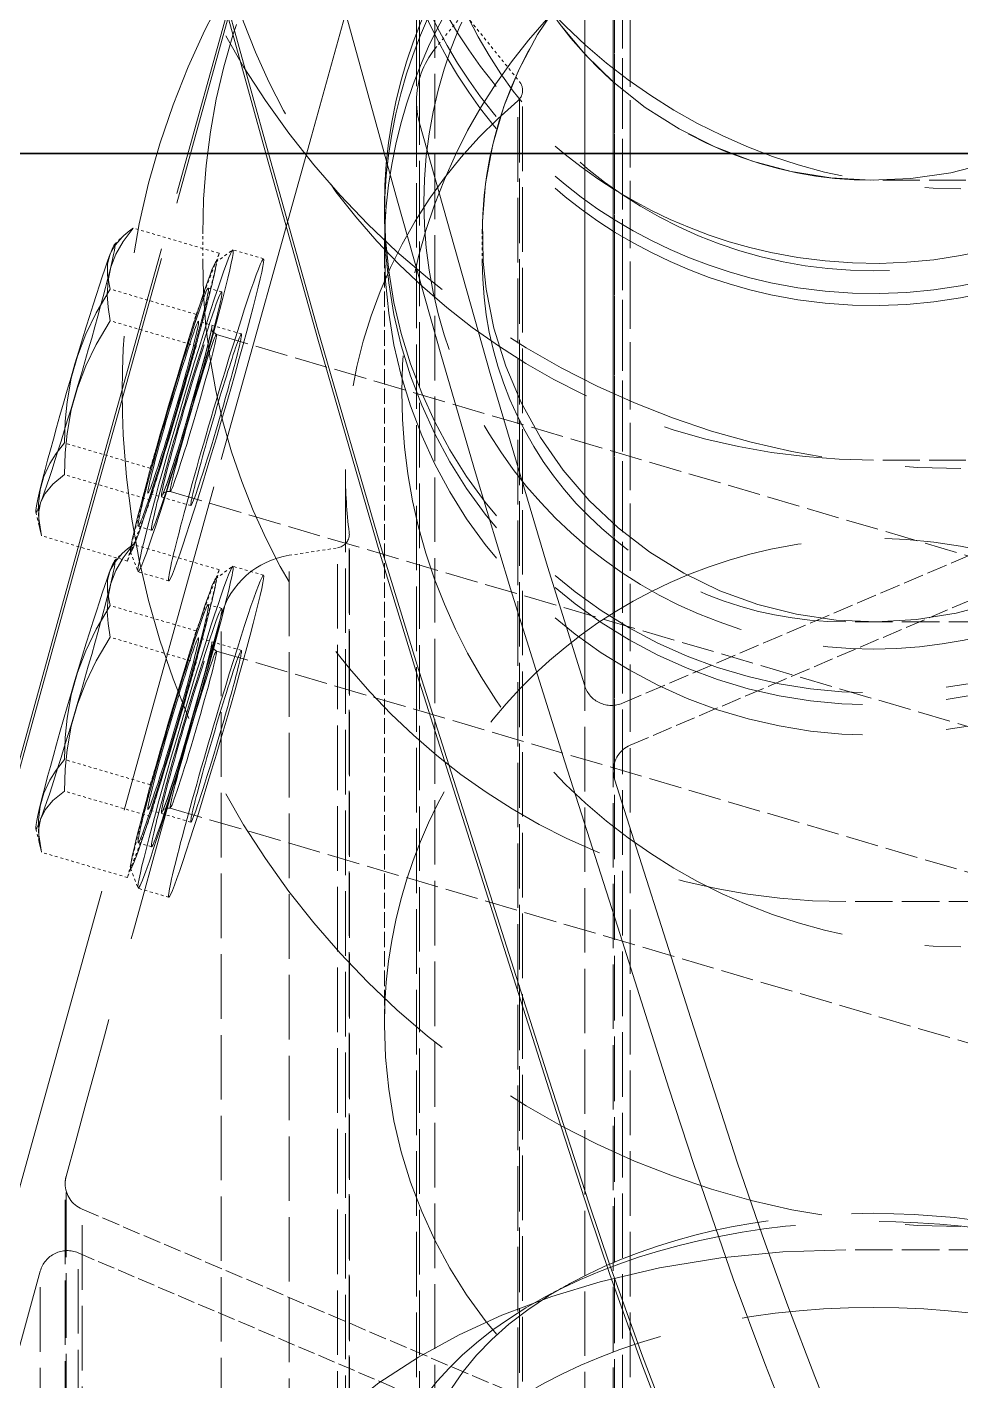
# Model space of a CAD drawing. Header units: millimetres. Extents: x 2647 to 34760, y 2046 to 24755.
# Drawn here: x 14278.92 to 14312.32, y 11584.24 to 11632.64 of the extents above; entities that cross this region are included whole.
import ezdxf

# ---------------------------------------------------------------- set-up
doc = ezdxf.new("R2010")
doc.units = ezdxf.units.MM
doc.linetypes.add('DASHED', pattern=[15, 12, -3])

# ---------------------------------------------------------------- blocks, each defined once
blk = doc.blocks.new('A$C637D7238')
at = {"color": 7, "linetype": 'DASHED', "lineweight": 13, "ltscale": 0.19229736328125}
for p, q in [((159.1097575668682, 1385.127860644716), (159.1097575668682, 1269.749442675966)), ((159.1097575668682, 1156.931525805849), (159.1097575668682, 1272.309943774599))]:
    blk.add_line(p, q, dxfattribs=at)
at = {"color": 7, "linetype": 'DASHED', "lineweight": 13, "ltscale": 0.1922920227050781}
blk.add_line((158.4484035019268, 1383.257438281435), (158.4484035019268, 1267.882224658388), dxfattribs=at)
at = {"color": 7, "linetype": 'DASHED', "lineweight": 13, "ltscale": 0.1922893524169922}
for p, q in [((158.5562068466534, 1382.464362719911), (158.5562068466534, 1267.090751269716)), ((158.5562068466534, 1159.595023730653), (158.5562068466534, 1274.968635180849))]:
    blk.add_line(p, q, dxfattribs=at)
at = {"color": 7, "linetype": 'DASHED', "lineweight": 13, "ltscale": 0.1921894073486328}
for p, q in [((164.4700557236065, 1362.280875781435), (164.4700557236065, 1246.967231372255)), ((164.4700557236065, 1179.77851066913), (164.4700557236065, 1295.09215507831))]:
    blk.add_line(p, q, dxfattribs=at)
at = {"color": 7, "linetype": 'DASHED', "lineweight": 13, "ltscale": 0.1921852111816406}
blk.add_line((165.8180552963604, 1361.664039233583), (165.8180552963604, 1246.352912524599), dxfattribs=at)
at = {"color": 7, "linetype": 'DASHED', "lineweight": 13, "ltscale": 0.19217529296875}
blk.add_line((166.0928279404034, 1360.153419116396), (166.0928279404034, 1244.848243335146), dxfattribs=at)
at = {"color": 7, "linetype": 'DASHED', "lineweight": 13, "ltscale": 0.1921688079833984}
for p, q in [((165.4870921615948, 1359.23651848163), (165.4870921615948, 1243.935233691591)), ((165.4870921615948, 1182.823096850771), (165.4870921615948, 1298.12438164081))]:
    blk.add_line(p, q, dxfattribs=at)
at = {"color": 7, "linetype": 'DASHED', "lineweight": 13, "ltscale": 0.1921669006347656}
blk.add_line((165.5343562607159, 1358.933707812685), (165.5343562607159, 1243.633567431825), dxfattribs=at)
at = {"color": 7, "linetype": 'DASHED', "lineweight": 13, "ltscale": 0.1921665191650391}
blk.add_line((165.5343562607159, 1183.125907519716), (165.5343562607159, 1298.425819018739), dxfattribs=at)
at = {"color": 7, "linetype": 'DASHED', "lineweight": 13, "ltscale": 0.1921749114990234}
blk.add_line((166.0928279404034, 1181.906196216005), (166.0928279404034, 1297.211143115419), dxfattribs=at)
at = {"color": 7, "linetype": 'DASHED', "lineweight": 13, "ltscale": 0.1921855926513672}
blk.add_line((165.8180552963604, 1180.395347216981), (165.8180552963604, 1295.706702807802), dxfattribs=at)
at = {"color": 7, "linetype": 'DASHED', "lineweight": 13, "ltscale": 0.1922916412353516}
blk.add_line((158.4484035019268, 1158.802177050966), (158.4484035019268, 1274.177161792177), dxfattribs=at)
at = {"color": 7, "linetype": 'DASHED', "lineweight": 13, "ltscale": 0.008018386962155434}
for p, q in [((159.1097575668682, 1269.749442675966), (162.1350032333721, 1273.490287402528)), ((159.1097575668682, 1272.309943774599), (162.1350032333721, 1268.569099048036))]:
    blk.add_line(p, q, dxfattribs=at)
at = {"color": 7, "linetype": 'DASHED', "lineweight": 13, "ltscale": 0.1923072814941406}
blk.add_line((162.1350032333721, 1153.184730151552), (162.1350032333721, 1268.569099048036), dxfattribs=at)
at = {"color": 7, "linetype": 'DASHED', "lineweight": 13, "ltscale": 0.1923080444335938}
blk.add_line((162.245324278294, 1152.873221972841), (162.245324278294, 1268.258048632997), dxfattribs=at)
at = {"color": 7, "linetype": 'DASHED', "lineweight": 13, "ltscale": 0.1923088073730469}
blk.add_line((162.0691997055401, 1152.494193652528), (162.0691997055401, 1267.879478076356), dxfattribs=at)
at = {"color": 7, "lineweight": 35}
blk.add_line((52.99910845798149, 1265.999900439638), (836.9991618637432, 1265.999900439638), dxfattribs=at)
at = {"color": 7, "linetype": 'DASHED', "lineweight": 13, "ltscale": 0.1100000381469727}
for p, q in [((240.8007747177471, 1265.044547656435), (174.8007518295635, 1265.044547656435)), ((240.8007747177471, 1255.044471362489), (174.8007518295635, 1255.044471362489))]:
    blk.add_line(p, q, dxfattribs=at)
at = {"color": 7, "linetype": 'DASHED', "lineweight": 13, "ltscale": 0.000719451904296875}
blk.add_line((157.3007899765362, 1263.676749804872), (157.3007899765362, 1264.10842094745), dxfattribs=at)
at = {"color": 7, "linetype": 'DASHED', "lineweight": 13, "ltscale": 0.005334061327424222}
for p, q in [((151.3876277450909, 1262.435065844911), (148.3174067978252, 1263.338691333192)), ((150.5677730087627, 1260.250617602724), (147.4975520614971, 1261.154243091005)), ((151.3876277450909, 1251.122352221864), (148.3174067978252, 1252.025977710146)), ((150.5677730087627, 1248.937903979677), (147.4975520614971, 1249.841529467958)), ((150.5677730087627, 1247.806541064638), (147.4975520614971, 1248.710166552919))]:
    blk.add_line(p, q, dxfattribs=at)
at = {"color": 7, "linetype": 'DASHED', "lineweight": 13, "ltscale": 0.0006596930809309535}
for p, q in [((147.6483851913799, 1262.754127124208), (147.9347163681377, 1263.027412036317)), ((147.6483851913799, 1251.441413501161), (147.9347163681377, 1251.714698413271))]:
    blk.add_line(p, q, dxfattribs=at)
at = {"color": 7, "linetype": 'DASHED', "lineweight": 13, "ltscale": 0.001655960083007813}
for p, q in [((150.8007747177471, 1262.143241504091), (150.8007747177471, 1263.136817553896)), ((160.8007365707745, 1262.143241504091), (160.8007365707745, 1263.136817553896))]:
    blk.add_line(p, q, dxfattribs=at)
at = {"color": 7, "linetype": 'DASHED', "lineweight": 13, "ltscale": 0.005692404201498143}
for p, q in [((151.3876277450909, 1262.435065844911), (150.5677730087627, 1259.119483569521)), ((148.1080943588604, 1251.434775927919), (148.9279490951885, 1254.75035820331))]:
    blk.add_line(p, q, dxfattribs=at)
at = {"color": 7, "linetype": 'DASHED', "lineweight": 13, "ltscale": 0.003888721552085566}
for p, q in [((150.5677730087627, 1260.250617602724), (151.3876277450909, 1262.435065844911)), ((148.9279490951885, 1253.619224170106), (148.1080943588604, 1251.434775927919)), ((150.5677730087627, 1248.937903979677), (151.3876277450909, 1251.122352221864))]:
    blk.add_line(p, q, dxfattribs=at)
at = {"color": 7, "linetype": 'DASHED', "lineweight": 13, "ltscale": 0.001258646413913094}
for p, q in [((151.2641459946026, 1262.112800219911), (151.8740016464581, 1262.558204272646)), ((151.2641459946026, 1250.799857715028), (151.8740016464581, 1251.245261767763))]:
    blk.add_line(p, q, dxfattribs=at)
at = {"color": 7, "linetype": 'DASHED', "lineweight": 13, "ltscale": 0.001898549775105257}
for p, q in [((152.9760676864971, 1262.239371875185), (151.8832713608135, 1262.560950854677)), ((152.9760676864971, 1250.926429370302), (151.8832713608135, 1251.248008349794))]:
    blk.add_line(p, q, dxfattribs=at)
at = {"color": 7, "linetype": 'DASHED', "lineweight": 13, "ltscale": 0.0462371826171875}
blk.add_line((157.3007899765362, 1234.855262378114), (157.3007899765362, 1262.597571948427), dxfattribs=at)
at = {"color": 7, "linetype": 'DASHED', "lineweight": 13, "ltscale": 0.0008327515585014713}
for p, q in [((151.4807826523174, 1261.053077319521), (151.0015040878643, 1261.194297412294)), ((151.4807826523174, 1249.740363696474), (151.0015040878643, 1249.881583789247)), ((148.9736110214581, 1241.221610644716), (148.4943324570049, 1241.362830737489))]:
    blk.add_line(p, q, dxfattribs=at)
at = {"color": 7, "linetype": 'DASHED', "lineweight": 13, "ltscale": 0.009565835609717853}
for p, q in [((148.9279490951885, 1254.75035820331), (150.5677730087627, 1260.250617602724)), ((150.5677730087627, 1259.119483569521), (148.9279490951885, 1253.619224170106)), ((148.9279490951885, 1243.437644580263), (150.5677730087627, 1248.937903979677))]:
    blk.add_line(p, q, dxfattribs=at)
at = {"color": 7, "linetype": 'DASHED', "lineweight": 13, "ltscale": 0.06082799625971085}
blk.add_line((165.8180552963604, 1246.352912524599), (199.3923884872784, 1260.663062671083), dxfattribs=at)
at = {"color": 7, "linetype": 'DASHED', "lineweight": 13, "ltscale": 0.005333953634126884}
blk.add_line((150.5677730087627, 1259.119483569521), (147.4975520614971, 1260.022880175966), dxfattribs=at)
at = {"color": 7, "linetype": 'DASHED', "lineweight": 13, "ltscale": 0.002665459163025783}
blk.add_line((152.185509825169, 1259.553214648622), (150.6513148788799, 1260.004798510927), dxfattribs=at)
at = {"color": 7, "linetype": 'DASHED', "lineweight": 13, "ltscale": 0.09786598281396491}
for p, q in [((151.2933284286846, 1259.531013110536), (207.6238948349346, 1242.952186206239)), ((151.2933284286846, 1248.218299487489), (207.6238948349346, 1231.639472583192))]:
    blk.add_line(p, q, dxfattribs=at)
at = {"color": 7, "linetype": 'DASHED', "lineweight": 13, "ltscale": 0.05962612280143072}
blk.add_line((166.0928279404034, 1244.848243335146), (199.0037471298565, 1258.875724414247), dxfattribs=at)
at = {"color": 7, "linetype": 'DASHED', "lineweight": 13, "ltscale": 0.00533387835324295}
for p, q in [((148.9279490951885, 1254.75035820331), (145.8578425888409, 1255.653983691591)), ((148.9279490951885, 1253.619224170106), (145.8578425888409, 1254.522849658388)), ((148.9279490951885, 1243.437644580263), (145.8578425888409, 1244.341270068544)), ((148.1080943588604, 1240.121833423036), (145.0379878525127, 1241.025458911317))]:
    blk.add_line(p, q, dxfattribs=at)
at = {"color": 7, "linetype": 'DASHED', "lineweight": 13, "ltscale": 0.1923233032226563}
for p, q in [((155.9050685409893, 1139.238273242372), (155.9050685409893, 1254.632255175966)), ((156.0427409653057, 1137.062751391786), (156.0427409653057, 1252.45673332538))]:
    blk.add_line(p, q, dxfattribs=at)
at = {"color": 7, "linetype": 'DASHED', "lineweight": 13, "ltscale": 0.002665168493398565}
blk.add_line((150.3784877304424, 1253.413688281435), (148.8444072250713, 1253.865043261903), dxfattribs=at)
at = {"color": 7, "linetype": 'DASHED', "lineweight": 13, "ltscale": 0.0978661657887406}
for p, q in [((149.6405726913799, 1253.915626147646), (205.9712535385479, 1237.336799243349)), ((149.6405726913799, 1242.602683642763), (205.9712535385479, 1226.023856738466))]:
    blk.add_line(p, q, dxfattribs=at)
at = {"color": 7, "linetype": 'DASHED', "lineweight": 13, "ltscale": 0.001175972423683192}
for p, q in [((144.8308497909893, 1253.18068657245), (144.9961024765362, 1252.494727710146)), ((144.8308497909893, 1241.867972949403), (144.9961024765362, 1241.182014087099))]:
    blk.add_line(p, q, dxfattribs=at)
at = {"color": 7, "linetype": 'DASHED', "lineweight": 13, "ltscale": 0.0008326438212536401}
blk.add_line((148.9736110214581, 1252.534553149599), (148.4943324570049, 1252.675544360536), dxfattribs=at)
at = {"color": 7, "linetype": 'DASHED', "lineweight": 13, "ltscale": 0.0002701023868862617}
for p, q in [((144.9961024765362, 1252.494727710146), (145.0379878525127, 1252.338172534364)), ((144.9961024765362, 1241.182014087099), (145.0379878525127, 1241.025458911317))]:
    blk.add_line(p, q, dxfattribs=at)
at = {"color": 7, "linetype": 'DASHED', "lineweight": 13, "ltscale": 0.005333770656251208}
for p, q in [((148.1080943588604, 1251.434775927919), (145.0379878525127, 1252.338172534364)), ((148.9279490951885, 1242.30651054706), (145.8578425888409, 1243.209907153505))]:
    blk.add_line(p, q, dxfattribs=at)
at = {"color": 7, "linetype": 'DASHED', "lineweight": 13, "ltscale": 0.1923229217529297}
for p, q in [((156.0467463974346, 1137.000724414247), (156.0467463974346, 1252.394477466005)), ((155.6230861191143, 1136.509772876161), (155.6230861191143, 1251.903525927919))]:
    blk.add_line(p, q, dxfattribs=at)
at = {"color": 7, "linetype": 'DASHED', "lineweight": 13, "ltscale": 0.00125866726790303}
for p, q in [((148.2176143173565, 1251.761161425966), (148.4890681747784, 1251.056434253114)), ((148.2176143173565, 1240.448447802919), (148.4890681747784, 1239.743720630067))]:
    blk.add_line(p, q, dxfattribs=at)
at = {"color": 7, "linetype": 'DASHED', "lineweight": 13, "ltscale": 0.002911513803172726}
blk.add_line((153.8964015488018, 1251.638480761903), (155.6230861191143, 1251.903525927919), dxfattribs=at)
at = {"color": 7, "linetype": 'DASHED', "lineweight": 13, "ltscale": 0.1923225402832031}
blk.add_line((153.8964015488018, 1136.244956591981), (153.8964015488018, 1251.638480761903), dxfattribs=at)
at = {"color": 7, "linetype": 'DASHED', "lineweight": 13, "ltscale": 0.005692774518600997}
for p, q in [((151.3876277450909, 1251.122352221864), (150.5677730087627, 1247.806541064638)), ((148.1080943588604, 1240.121833423036), (148.9279490951885, 1243.437644580263))]:
    blk.add_line(p, q, dxfattribs=at)
at = {"color": 7, "linetype": 'DASHED', "lineweight": 13, "ltscale": 0.001898366799051077}
for p, q in [((149.5879298691143, 1250.727531054872), (148.4952479843487, 1251.049110034364)), ((149.5879298691143, 1239.414817431825), (148.4952479843487, 1239.736396411317))]:
    blk.add_line(p, q, dxfattribs=at)
at = {"color": 7, "linetype": 'DASHED', "lineweight": 13, "ltscale": 0.1923213958740234}
blk.add_line((151.4643031601299, 1134.099418261903), (151.4643031601299, 1249.492255786317), dxfattribs=at)
at = {"color": 7, "linetype": 'DASHED', "lineweight": 13, "ltscale": 0.1116666793823242}
for p, q in [((240.8007747177471, 1249.258796313661), (173.8007670883526, 1249.258796313661)), ((240.8007747177471, 1239.258948901552), (173.8007670883526, 1239.258948901552)), ((240.8007747177471, 1226.813270190614), (173.8007670883526, 1226.813270190614))]:
    blk.add_line(p, q, dxfattribs=at)
at = {"color": 7, "linetype": 'DASHED', "lineweight": 13, "ltscale": 0.002665351473390019}
blk.add_line((152.185509825169, 1248.240501025575), (150.6513148788799, 1248.691856006044), dxfattribs=at)
at = {"color": 7, "linetype": 'DASHED', "lineweight": 13, "ltscale": 0.009565470041569742}
blk.add_line((150.5677730087627, 1247.806541064638), (148.9279490951885, 1242.30651054706), dxfattribs=at)
at = {"color": 7, "linetype": 'DASHED', "lineweight": 13, "ltscale": 0.002665276190427577}
blk.add_line((150.3784877304424, 1242.100745776552), (148.8444072250713, 1242.552329638856), dxfattribs=at)
at = {"color": 7, "linetype": 'DASHED', "lineweight": 13, "ltscale": 0.003889078698709081}
blk.add_line((148.9279490951885, 1242.30651054706), (148.1080943588604, 1240.121833423036), dxfattribs=at)
at = {"color": 7, "linetype": 'DASHED', "lineweight": 13, "ltscale": 0.1922721862792969}
blk.add_line((145.9171229843487, 1114.075690844911), (145.9171229843487, 1229.439002612489), dxfattribs=at)
at = {"color": 7, "linetype": 'DASHED', "lineweight": 13, "ltscale": 0.1922710418701172}
blk.add_line((145.8821040634502, 1113.816138842958), (145.8821040634502, 1229.178763965028), dxfattribs=at)
at = {"color": 7, "linetype": 'DASHED', "lineweight": 13, "ltscale": 0.05322558293394332}
blk.add_line((146.4879542831768, 1228.265754321474), (175.8660823349346, 1215.744086841005), dxfattribs=at)
at = {"color": 7, "linetype": 'DASHED', "lineweight": 13, "ltscale": 0.1922672271728516}
blk.add_line((146.4879542831768, 1112.905418017763), (146.4879542831768, 1228.265754321474), dxfattribs=at)
at = {"color": 7, "linetype": 'DASHED', "lineweight": 13, "ltscale": 0.05186562735016924}
blk.add_line((146.3509685043682, 1226.702262500185), (174.978478575169, 1214.500571826356), dxfattribs=at)
at = {"color": 7, "linetype": 'DASHED', "lineweight": 13, "ltscale": 0.1922603607177734}
blk.add_line((146.3509685043682, 1111.346046069521), (146.3509685043682, 1226.702262500185), dxfattribs=at)
at = {"color": 7, "linetype": 'DASHED', "lineweight": 13, "ltscale": 0.1922573089599609}
blk.add_line((144.9915248398174, 1110.694648364442), (144.9915248398174, 1226.049033740419), dxfattribs=at)
at = {"color": 7, "linetype": 'DASHED', "lineweight": 13, "ltscale": 0.001802802408592056}
blk.add_line((163.9792186264385, 1225.630408862489), (163.0278712753643, 1225.115653613466), dxfattribs=at)
at = {"color": 7, "linetype": 'DASHED', "lineweight": 13}
for points in [[(172.0969707016338, 1219.744025805849), (170.9068995956768, 1222.749473193544), (169.7754222397198, 1225.776206591981), (168.3664256576885, 1229.856940844911), (167.4745875839581, 1232.594138720888), (165.7348567489971, 1238.083640674013), (163.7602931503643, 1244.257728198427), (161.8123942856182, 1250.438453296083), (160.5604106430401, 1254.585792163271), (159.3476802353252, 1258.745032885927), (157.7750331405987, 1264.304114917177), (154.6951991562237, 1275.441505053896)], [(167.5177318100323, 1220.437995532411), (166.5331965927471, 1223.009940722841), (165.3636104111065, 1226.263496020692), (164.607384825169, 1228.492805102724), (163.1899196152081, 1232.87177238788), (160.8364421371807, 1240.282508471864), (158.473466062962, 1247.708808520692), (157.1417171005596, 1252.059623340028), (154.9172145370831, 1259.70038566913), (153.0806666855206, 1266.263801196474), (149.3312388901104, 1279.80651054706)], [(167.5177318100323, 1220.098563769716), (166.5331965927471, 1222.670508960146), (165.3636104111065, 1225.924064257997), (164.607384825169, 1228.153373340028), (163.1899196152081, 1232.532340625185), (160.8364421371807, 1239.943076709169), (158.473466062962, 1247.369376757997), (157.1417171005596, 1251.720191577333), (154.9172145370831, 1259.360953906435), (153.0806666855206, 1265.924369433778), (149.3312388901104, 1279.467078784364)], [(153.0806666855206, 1276.135245898622), (149.3312388901104, 1262.5923076662), (146.487153196751, 1252.443687060731), (139.4674617294659, 1227.027503589052), (135.2910548691143, 1211.784659961122), (132.7603084091534, 1202.779990771669), (131.4611751083721, 1198.291160205263), (129.9844295029034, 1193.326713183778), (128.4582454208721, 1188.372565844911), (127.3751765732159, 1184.982368091005), (126.2593776230206, 1181.612083056825), (124.4953853134502, 1176.549445727724), (122.613976622044, 1171.512443164247), (120.6126338486065, 1166.552802661317), (118.8318187240948, 1162.44826469745)], [(153.0806666855206, 1275.795814135927), (149.3312388901104, 1262.252875903505), (146.487153196751, 1252.104255298036), (139.4674617294659, 1226.688071826356), (135.2910548691143, 1211.445228198427), (132.7603084091534, 1202.440559008974), (131.4611751083721, 1197.951728442567), (129.9844295029034, 1192.987510302919), (128.4582454208721, 1188.033134082216), (127.3751765732159, 1184.643165210146), (126.2593776230206, 1181.27265129413), (124.4953853134502, 1176.210013965028), (122.613976622044, 1171.173011401552), (120.6126338486065, 1166.213370898622), (118.8318187240948, 1162.108832934755)], [(157.7750331405987, 1277.755271533388), (154.6951991562237, 1266.617881396669), (151.1971980575909, 1254.091636279481), (144.2483455185284, 1229.019691089052), (140.8199244980206, 1216.467124560731), (137.7366572861065, 1205.333167651552), (136.1550837997784, 1199.777061084169), (133.7004405502666, 1191.464988330263), (132.3203975204815, 1186.988517382997), (130.8896571640362, 1182.527610400575), (129.6358424667706, 1178.785392382997), (128.3300715927471, 1175.061256030458), (126.8340999130596, 1171.013709643739), (125.2577907089581, 1166.995917895692), (123.2484370712627, 1162.216636279481)], [(163.5761577133526, 1270.628348925966), (164.490197325169, 1269.534522632021), (165.5128413681377, 1268.538428882021), (166.6334468368877, 1267.650825122255), (167.8403407577862, 1266.881324389833), (169.1207057480206, 1266.238166430849), (170.4614955429424, 1265.727988818544), (171.8481761459698, 1265.356742480653)], [(171.8481761459698, 1265.356742480653), (173.2662135605206, 1265.128089526552), (174.7006160263409, 1265.045005420106), (176.1361629013409, 1265.107947924989), (177.5572902206768, 1265.316230395692), (178.9493495468487, 1265.667792895692), (180.2972346786846, 1266.158973315614), (181.5869838241924, 1266.78404960956), (182.8048640732159, 1267.536384204286), (183.9381724838604, 1268.407966235536), (184.9751216415752, 1269.389640429872), (185.9048396591534, 1270.470649341005), (186.7180568222393, 1271.639548877138)], [(177.7533275131573, 1249.57099113788), (176.3352900986065, 1249.342567065614), (174.9008876327862, 1249.259254077333), (173.4654551987041, 1249.322196582216), (172.0442134384502, 1249.530479052919), (170.6521541122784, 1249.882270434755), (169.3042689804424, 1250.373221972841), (168.0145198349346, 1250.998298266786), (166.7966395859112, 1251.750632861513), (165.6634456161846, 1252.622443774599), (164.6263820175518, 1253.603889087099), (163.6966639999737, 1254.684897998231), (162.8834468368877, 1255.8540264162), (162.1954280380596, 1257.098685840028), (161.6392451767315, 1258.406058886903), (161.2208491806377, 1259.762412646669), (160.9443599228252, 1261.153556445497), (160.8367854599346, 1262.142783740419), (160.8080607895245, 1263.585197070497), (160.9173518661846, 1264.924384692567), (161.1739284042706, 1266.319419482606), (161.5727550033916, 1267.681495288271), (162.109826231419, 1268.996421435731), (162.779992247044, 1270.250693896669), (163.5761577133526, 1271.431037524599)], [(185.9048396591534, 1271.58873710956), (186.7180568222393, 1270.419837573427), (187.4060756210674, 1269.175178149599), (187.9621440414776, 1267.867805102724), (188.3805400375713, 1266.511451342958), (188.6571437363018, 1265.120078662294), (188.7648326401104, 1264.130851367372), (188.7934428696026, 1262.68866691913), (188.6841517929424, 1261.34947929706), (188.4275752548565, 1259.954444507021), (188.0288630966534, 1258.592139819521), (187.4916774277081, 1257.27721367206), (186.8215114120831, 1256.022941211122), (186.0253459457745, 1254.842826465028), (185.1113063339581, 1253.748771289247), (184.0886622909893, 1252.752677539247), (182.9680568222393, 1251.865073779481), (181.7611629013409, 1251.09557304706), (180.4807979111065, 1250.452415088075), (179.1400081161846, 1249.942237475771), (177.7533275131573, 1249.57099113788)], [(164.4700557236065, 1246.967231372255), (163.1354457382549, 1251.236793139833), (161.084550047337, 1258.132545092958), (158.5562068466534, 1267.090751269716)], [(148.3174067978252, 1263.338691333192), (147.952111387669, 1262.856208423036), (147.6964503769268, 1262.408286670106), (147.5168925766338, 1261.944572070497), (147.4153834823956, 1261.46666679706), (147.3873454574932, 1260.946876147646), (147.4172145370831, 1260.515205005067), (147.4975520614971, 1260.022880175966)], [(147.4968654159893, 1262.416984179872), (147.6685267929424, 1262.7241436037), (147.9347163681377, 1263.027412036317)], [(147.4968654159893, 1262.416984179872), (147.4007350448956, 1262.057410815614), (147.3969584946026, 1261.647254565614), (147.4975520614971, 1261.154243091005)], [(147.4975520614971, 1261.154243091005), (146.996300840794, 1260.30944023456), (146.6200191025127, 1259.540168383974), (146.3213283066143, 1258.759223559755), (146.102746153294, 1257.969581225771), (145.9530574325909, 1257.125236132997), (145.8855372909893, 1256.434241870302), (145.8578425888409, 1255.653983691591)], [(147.4975520614971, 1260.022880175966), (146.996300840794, 1259.178077319521), (146.6200191025127, 1258.408805468935), (146.3213283066143, 1257.628089526552), (146.102746153294, 1256.838447192567), (145.9530574325909, 1255.993873217958), (145.8855372909893, 1255.302878955263), (145.8578425888409, 1254.522849658388)], [(150.2274257187237, 1256.435386279481), (150.9051448349346, 1258.831550219911), (151.0948878769268, 1259.610206225771), (151.1178905014385, 1259.739066699403), (151.1191493515362, 1259.75165520038), (151.1193782333721, 1259.747306445497), (151.1546260361065, 1259.63561210956), (151.2933284286846, 1259.531013110536)], [(149.6405726913799, 1253.915626147646), (149.5130855087627, 1253.918601611513), (149.4043666366924, 1253.859778979677), (149.3752986435284, 1253.82521782245), (149.3742686752666, 1253.823386767763), (149.3760997299541, 1253.826819995302), (149.5310527328838, 1254.231254199403), (150.0143367294659, 1255.730887988466), (150.2274257187237, 1256.435386279481)], [(145.0379878525127, 1252.338172534364), (144.9446040634502, 1252.955695727724), (144.9301845077862, 1253.48326835956), (144.9885493759502, 1253.982459643739), (145.121186399876, 1254.451209643739), (145.3366786484112, 1254.916068652528), (145.5614406113018, 1255.272666552919), (145.8578425888409, 1255.653983691591)], [(145.0036555771221, 1253.511649707216), (145.1695949081768, 1253.850623706239), (145.4440242294659, 1254.181129077333), (145.8578425888409, 1254.522849658388)], [(145.0036555771221, 1253.511649707216), (144.9306422714581, 1253.137656787294), (144.9542171005596, 1252.702781299013), (144.9961024765362, 1252.494727710146)], [(148.3174067978252, 1252.025977710146), (147.952111387669, 1251.543494799989), (147.6964503769268, 1251.095344165224), (147.5168925766338, 1250.63185844745), (147.4153834823956, 1250.153953174013), (147.3873454574932, 1249.633933642763), (147.4172145370831, 1249.202491382021), (147.4975520614971, 1248.710166552919)], [(147.4968654159893, 1251.104041674989), (147.6685267929424, 1251.411201098817), (147.9347163681377, 1251.714698413271)], [(147.4968654159893, 1251.104041674989), (147.4007350448956, 1250.744697192567), (147.3969584946026, 1250.334540942567), (147.4975520614971, 1249.841529467958)], [(147.4975520614971, 1249.841529467958), (146.996300840794, 1248.996497729677), (146.6200191025127, 1248.227225879091), (146.3213283066143, 1247.446509936708), (146.102746153294, 1246.656867602724), (145.9530574325909, 1245.81252250995), (145.8855372909893, 1245.121299365419), (145.8578425888409, 1244.341270068544)], [(147.4975520614971, 1248.710166552919), (146.996300840794, 1247.865363696474), (146.6200191025127, 1247.096091845888), (146.3213283066143, 1246.315375903505), (146.102746153294, 1245.525504687685), (145.9530574325909, 1244.681159594911), (145.8855372909893, 1243.990165332216), (145.8578425888409, 1243.209907153505)], [(150.2274257187237, 1245.122443774599), (150.9051448349346, 1247.518836596864), (151.0948878769268, 1248.297492602724), (151.1178905014385, 1248.426353076356), (151.1191493515362, 1248.438941577333), (151.1193782333721, 1248.43459282245), (151.1546260361065, 1248.322898486513), (151.2933284286846, 1248.218299487489)], [(149.6405726913799, 1242.602683642763), (149.5130855087627, 1242.605887988466), (149.4043666366924, 1242.546836474794), (149.3752986435284, 1242.512275317567), (149.3742686752666, 1242.510673144716), (149.3760997299541, 1242.514106372255), (149.5310527328838, 1242.918540576356), (150.0143367294659, 1244.418174365419), (150.2274257187237, 1245.122443774599)], [(145.0379878525127, 1241.025458911317), (144.9446040634502, 1241.642982104677), (144.9301845077862, 1242.170554736513), (144.9885493759502, 1242.669746020692), (145.121186399876, 1243.138496020692), (145.3366786484112, 1243.603355029481), (145.5614406113018, 1243.959724048036), (145.8578425888409, 1244.341270068544)], [(171.7290431503643, 1224.805976489442), (170.8076793197979, 1227.346564868349), (169.9300319198956, 1229.906379321474), (168.2563334946026, 1235.080253222841), (165.5343562607159, 1243.633567431825)], [(145.0036555771221, 1242.198936084169), (145.1695949081768, 1242.537681201356), (145.4440242294659, 1242.868415454286), (145.8578425888409, 1243.209907153505)], [(145.0036555771221, 1242.198936084169), (144.9306422714581, 1241.824943164247), (144.9542171005596, 1241.390067675966), (144.9961024765362, 1241.182014087099)], [(173.8007670883526, 1226.813270190614), (171.5576106552471, 1226.741630175966), (169.3328792099346, 1226.527167895692), (167.145112181126, 1226.17011223163), (165.0127345566143, 1225.67092094745), (163.289025450169, 1225.146094897646), (161.5011149887432, 1224.470664599794), (159.9722987655987, 1223.769599536317), (158.5153514389385, 1222.974006274599), (157.1024638656963, 1222.055274585146), (155.7855922226299, 1221.030341723817), (154.7330791000713, 1220.053474048036), (153.9101344589581, 1219.155799487489), (153.1788569931377, 1218.218986132997), (152.4127894882549, 1217.025825122255), (151.8907100204815, 1216.010047534364), (151.4816981796612, 1215.004798510927), (151.1239558700909, 1213.805915454286), (150.8940440658916, 1212.561942675966), (150.8034068588604, 1211.350471118349), (150.8007747177471, 1211.107398608583)], [(144.9915248398174, 1226.049033740419), (140.6741267685284, 1210.284797290224), (138.6480647568096, 1203.044349292177), (136.0293132309307, 1194.009238818544)], [(184.1783839706768, 1205.222617724794), (183.5979396347393, 1205.246879199403), (183.0035335068096, 1205.359946826356), (182.3939067367901, 1205.556556323427), (181.7948085312237, 1205.829154590028), (181.0193568710674, 1206.322852710146), (180.3970271591534, 1206.880408862489), (179.8353511337627, 1207.551261523622), (179.5858699325909, 1207.901221850771), (179.0957194809307, 1208.661567309755), (178.1569606308331, 1210.260306933778), (177.2730189804424, 1211.895438769716), (176.4366847519268, 1213.561927417177), (175.6410914902081, 1215.255195239442), (174.9779063705791, 1216.74384270038), (173.707726622044, 1219.76142082538), (172.6985866073956, 1222.277976611513), (171.7290431503643, 1224.805976489442)]]:
    blk.add_lwpolyline(points, dxfattribs=at)
for centre, radius, start, end in [((150.2743464950909, 1260.538093188661), 3.416282494287618, 124.9426262458279, 133.2240530315289), ((150.2743464950909, 1249.225379565614), 3.416282494287197, 124.9426262458279, 133.2240530315289), ((2792.104714537083, 508.2786861452041), 2742.69558298834, 164.3208524714717, 164.7555052206303)]:
    blk.add_arc(centre, radius, start, end, dxfattribs=at)
for centre, major_axis, ratio, start_param, end_param in [((174.8007518295635, 1277.79120598163), (-16.0858154296875, 9.849721188820935e-16), 0.99358045314387, 1.358775653373976, 7.641960960553563), ((177.922814512669, 1257.480231860536), (30.00034332275391, -0.02815246582031434), 0.9946503601581155, 1.571736633327655, 3.142522172059156), ((174.8010951523174, 1263.13658867206), (24.00032043457031, -0.02792358398437647), 0.9949178360039276, 1.571970582848369, 3.142754112214766), ((177.922814512669, 1284.579383471864), (30.00034332275391, 0.02815246582031066), 0.9946503601581538, 3.140663135089369, 4.711448673820296), ((177.9221278671612, 1284.578467944521), (19.99946594238281, -0.02815246582031372), 0.991975575215061, 3.14298451068063, 4.713805169857457), ((174.8007518295635, 1264.108192065614), (17.49996185302734, -1.071563613425536e-15), 0.99358045314387, 6.283166444181584, 8.066002307395424), ((174.8007518295635, 1264.268180468935), (16.0858154296875, -9.849721188820935e-16), 0.99358045314387, 4.924409653805629, 11.20759496098521), ((174.8007518295635, 1263.676520923036), (17.49996185302734, -1.071563613425536e-15), 0.99358045314387, 6.283166444181584, 8.066002307395424), ((174.8007518295635, 1264.108192065614), (17.49996185302734, -1.071563613425536e-15), 0.99358045314387, 1.782817000215838, 3.14157379059179), ((174.8007518295635, 1263.676520923036), (17.49996185302734, -1.071563613425536e-15), 0.99358045314387, 1.782817000215838, 3.14157379059179), ((174.8007518295635, 1262.597343066591), (17.49996185302734, -1.071563613425536e-15), 0.99358045314387, 6.283166444181584, 8.066002307395419), ((174.8007518295635, 1262.597343066591), (17.49996185302734, -1.071563613425536e-15), 0.99358045314387, 1.782817000215832, 3.14157379059179), ((174.8007518295635, 1279.46227226581), (-17.49996185302734, 1.071563613425536e-15), 0.99358045314387, 1.886299802929928e-05, 1.358775653373973), ((174.8007518295635, 1279.46227226581), (-17.49996185302734, 1.071563613425536e-15), 0.99358045314387, 1.358775653373973, 3.141611516587824), ((174.8010951523174, 1278.922797778505), (24.00032043457031, 0.02792358398437353), 0.9949178360038905, 3.14043119500557, 4.711214724372712), ((174.8002940658916, 1278.922111132997), (13.99944305419922, -0.02815246582031335), 0.9912877599265373, 3.143579024226858, 4.714413084251539), ((174.8007518295635, 1278.383094409364), (-17.49996185302734, 1.071563613425536e-15), 0.99358045314387, 1.886299803100481e-05, 1.358775653373973), ((174.8007518295635, 1278.383094409364), (-17.49996185302734, 1.071563613425536e-15), 0.99358045314387, 1.358775653373973, 3.141611516587824), ((174.8007518295635, 1277.95119438495), (-17.49996185302734, 1.071563613425536e-15), 0.99358045314387, 1.886299803029883e-05, 1.358775653373973), ((174.8007518295635, 1277.95119438495), (-17.49996185302734, 1.071563613425536e-15), 0.99358045314387, 1.358775653373973, 3.141611516587824), ((177.9221278671612, 1257.480918506044), (19.99946594238281, 0.02815246582031127), 0.9919755752150388, 1.569380137302589, 3.140200796479933), ((174.8002940658916, 1263.137275317567), (13.99944305419922, 0.02815246582031164), 0.9912877599265283, 1.568772222927441, 3.139606282952137), ((161.4483577255596, 1267.882453540224), (-2.999954223632812, 1.836942168780253e-16), 0.9935804531438701, 5.606314953347534, 6.283241051064284), ((161.7452174667706, 1268.257819751161), (0.4999923706054688, -3.061570281300423e-17), 0.9935804531438701, 4.319948286826836e-05, 0.6768703538319505), ((161.7452174667706, 1268.257819751161), (0.4999923706054688, -3.061570281300423e-17), 0.9935804531438701, 5.417040685480359, 6.283228506662454), ((173.4051448349346, 1254.632941821474), (17.49996185302734, -1.071563613425536e-15), 0.99358045314387, 2.275448031890484, 3.141629685591186), ((161.4483577255596, 1267.882453540224), (-2.999954223632812, 1.836942168780253e-16), 0.9935804531438701, 5.574388469745292e-05, 0.2687789537340818), ((174.8007518295635, 1264.108192065614), (17.49996185302734, -1.071563613425536e-15), 0.99358045314387, 3.14157379059179, 6.283166444181584), ((174.8007518295635, 1263.676520923036), (17.49996185302734, -1.071563613425536e-15), 0.99358045314387, 3.14157379059179, 6.283166444181584), ((146.2480861191143, 1257.965003589052), (-1.410942077636719, -4.794158935546875), 0.03213001102498617, 3.197264634180798, 6.227476865504014), ((146.2480861191143, 1257.965003589052), (-1.410942077636719, -4.794158935546875), 0.03213001102498617, 0.3912607023520293, 3.197264634180798), ((150.1893168930401, 1256.805030444521), (1.694068908691406, 5.755920410156248), 0.03213001102498617, 0.04199707532976602, 3.099624616967892), ((150.1893168930401, 1256.805030444521), (1.694068908691406, 5.755920410156248), 0.03213001102498617, 3.141628776994682, 6.283221430584474), ((151.2818843368877, 1256.483451465028), (1.694068908691406, 5.755920410156248), 0.03213001102498617, 3.141628776994682, 6.283221430584474), ((151.2818843368877, 1256.483451465028), (1.694068908691406, 5.755920410156248), 0.03213001102498617, 3.612340488878476e-05, 1.462057029146928), ((150.1893168930401, 1256.805030444521), (1.694068908691406, 5.755920410156248), 0.03213001102498617, 3.612340488878594e-05, 0.04199707532976602), ((174.8007518295635, 1262.597343066591), (17.49996185302734, -1.071563613425536e-15), 0.99358045314387, 3.14157379059179, 6.283166444181584), ((149.7479182724346, 1256.934806445497), (1.524581909179688, 5.180282592773438), 0.03213001102498617, 0.04199714568800201, 3.099624673944855), ((149.7479182724346, 1256.934806445497), (1.524581909179688, 5.180282592773438), 0.03213001102498617, 4.603649682736721, 6.325182452867589), ((173.8011104111065, 1262.143699267763), (23.00033569335938, 0.02792358398437359), 0.994975982989282, 3.140380648461724, 4.711163774867069), ((173.8001948837627, 1262.142783740419), (12.99945831298828, -0.02815246582031329), 0.99111139551447, 3.143731582378615, 4.714569374405289), ((149.7479182724346, 1256.934806445497), (1.253585815429688, 4.259262084960938), 0.03213001102498617, 3.141628776994684, 6.283221430584478), ((150.2271968368877, 1256.79381523456), (1.253585815429688, 4.259262084960938), 0.03213001102498617, 3.141628776994684, 6.283221430584478), ((149.7479182724346, 1256.934806445497), (1.253585815429688, 4.259262084960938), 0.03213001102498617, 3.612340489040666e-05, 1.462057029146929), ((150.2271968368877, 1256.79381523456), (1.253585815429688, 4.259262084960938), 0.03213001102498617, 3.612340489040666e-05, 1.462057029146928), ((149.7479182724346, 1256.934806445497), (0.9035110473632814, 3.06976318359375), 0.03213001102498617, 3.612340488575081e-05, 3.141628776994688), ((150.2271968368877, 1256.79381523456), (0.8969879150390629, 3.047561645507812), 0.03213001102498617, 4.603649682736818, 10.8868349899164), ((149.7479182724346, 1256.934806445497), (0.9035110473632814, 3.06976318359375), 0.03213001102498617, 4.603649682736721, 6.283221430584473), ((150.4669505600323, 1256.723319629091), (0.826377868652344, 2.807693481445312), 0.03213001102498616, 4.60364968273672, 10.88683498991631), ((151.2818843368877, 1256.483451465028), (0.9035110473632814, 3.06976318359375), 0.03213001102498617, 3.612340488575081e-05, 3.14162877699468), ((151.2818843368877, 1256.483451465028), (0.9035110473632814, 3.06976318359375), 0.03213001102498617, 4.603649682736721, 6.283221430584473), ((177.922814512669, 1257.480689624208), (30.00034332275391, 0.02815246582031066), 0.9946503601581504, 3.140663135064886, 4.71144867379545), ((149.7479182724346, 1256.934806445497), (1.253585815429688, 4.259262084960938), 0.03213001102498617, 1.462057029146929, 3.141628776994684), ((177.9221278671612, 1257.4800029787), (19.99946594238281, -0.02815246582031372), 0.9919755752150542, 3.142984510691319, 4.713805169868438), ((150.2271968368877, 1256.79381523456), (1.253585815429688, 4.259262084960938), 0.03213001102498617, 1.462057029146928, 3.141628776994684), ((151.2818843368877, 1256.483451465028), (1.694068908691406, 5.755920410156248), 0.03213001102498617, 1.462057029146928, 3.141628776994682), ((149.7479182724346, 1256.934806445497), (0.9035110473632814, 3.06976318359375), 0.03213001102498617, 3.141628776994688, 4.60364968273672), ((149.7479182724346, 1256.934806445497), (1.524581909179688, 5.180282592773438), 0.03213001102498617, 3.099624673944848, 4.60364968273672), ((151.2818843368877, 1256.483451465028), (0.9035110473632814, 3.06976318359375), 0.03213001102498617, 3.141628776994679, 4.603649682736721), ((173.4051448349346, 1254.632941821474), (17.49996185302734, -1.071563613425536e-15), 0.99358045314387, 3.141629685591186, 3.267082880559516), ((146.2480861191143, 1257.965003589052), (-1.410942077636719, -4.794158935546875), 0.03213001102498617, 6.227476865504014, 6.674446009531614), ((174.8007518295635, 1234.855033496278), (17.49996185302734, -1.071563613425536e-15), 0.99358045314387, 6.283166444181584, 8.066002307395419), ((155.5466395859112, 1252.394477466005), (0.4999923706054688, -3.061570281300423e-17), 0.9935804531438701, 4.865660558618436, 6.283219591395617), ((155.5466395859112, 1252.394477466005), (0.4999923706054688, -3.061570281300423e-17), 0.9935804531438701, 3.428421603036653e-05, 0.1254902269698614), ((146.2480861191143, 1246.652061084169), (-1.410942077636719, -4.794158935546875), 0.03213001102498617, 0.3912607023520348, 3.197264634180798), ((154.3543941025127, 1248.692542651552), (2.999954223632812, -1.836942168780253e-16), 0.9935804531438701, 1.72406790503, 2.870036875691306), ((174.8007518295635, 1234.855033496278), (17.49996185302734, -1.071563613425536e-15), 0.99358045314387, 1.782817000215832, 3.14157379059179), ((146.2480861191143, 1246.652061084169), (-1.410942077636719, -4.794158935546875), 0.03213001102498617, 3.197264634180798, 6.227476865504021), ((150.1893168930401, 1245.492316821474), (1.694068908691406, 5.755920410156248), 0.03213001102498617, 0.04199707532976604, 3.099624616967888), ((150.1893168930401, 1256.805030444521), (1.694068908691406, 5.755920410156248), 0.03213001102498617, 3.099624616967893, 3.141628776994682), ((150.1893168930401, 1245.492316821474), (1.694068908691406, 5.755920410156248), 0.03213001102498617, 3.141628776994677, 6.283221430584478), ((150.1893168930401, 1245.492316821474), (1.694068908691406, 5.755920410156248), 0.03213001102498617, 3.612340489351927e-05, 0.04199707532976604), ((149.7479182724346, 1245.62209282245), (1.524581909179688, 5.180282592773438), 0.03213001102498617, 0.041997145688002, 3.09962467394485), ((151.2818843368877, 1245.170737841981), (1.694068908691406, 5.755920410156248), 0.03213001102498617, 3.141628776994686, 6.283221430584478), ((149.7479182724346, 1245.62209282245), (1.524581909179688, 5.180282592773438), 0.03213001102498617, 4.603649682736721, 6.325182452867589), ((151.2818843368877, 1245.170737841981), (1.694068908691406, 5.755920410156248), 0.03213001102498617, 3.612340489351927e-05, 1.462057029146928), ((149.7479182724346, 1245.62209282245), (1.253585815429688, 4.259262084960938), 0.03213001102498617, 3.14162877699469, 6.28322143058447), ((150.2271968368877, 1245.481101611513), (1.253585815429688, 4.259262084960938), 0.03213001102498617, 3.141628776994677, 6.28322143058447), ((149.7479182724346, 1245.62209282245), (1.253585815429688, 4.259262084960938), 0.03213001102498617, 3.612340488400868e-05, 1.462057029146928), ((150.2271968368877, 1245.481101611513), (1.253585815429688, 4.259262084960938), 0.03213001102498617, 3.612340488400868e-05, 1.462057029146928), ((149.7479182724346, 1245.62209282245), (0.9035110473632814, 3.06976318359375), 0.03213001102498617, 3.6123404894628e-05, 3.141628776994688), ((150.2271968368877, 1245.481101611513), (0.8969879150390629, 3.047561645507812), 0.03213001102498617, 4.603649682736817, 10.8868349899164), ((149.7479182724346, 1245.62209282245), (0.9035110473632814, 3.06976318359375), 0.03213001102498617, 4.60364968273672, 6.283221430584482), ((150.4669505600323, 1245.410606006044), (0.826377868652344, 2.807693481445312), 0.03213001102498616, 4.603649682736719, 10.88683498991631), ((151.2818843368877, 1245.170737841981), (0.9035110473632814, 3.06976318359375), 0.03213001102498617, 3.6123404894628e-05, 3.141628776994688), ((151.2818843368877, 1245.170737841981), (0.9035110473632814, 3.06976318359375), 0.03213001102498617, 4.603649682736721, 6.283221430584482), ((165.4238063339581, 1247.265922168153), (-0.9999847412109375, 6.123140562600845e-17), 0.9935804531438701, 0.3053409321346607, 1.976030109199382), ((149.7479182724346, 1245.62209282245), (1.253585815429688, 4.259262084960938), 0.03213001102498617, 1.462057029146928, 3.14162877699469), ((150.2271968368877, 1245.481101611513), (1.253585815429688, 4.259262084960938), 0.03213001102498617, 1.462057029146928, 3.141628776994677), ((151.2818843368877, 1245.170737841981), (1.694068908691406, 5.755920410156248), 0.03213001102498617, 1.462057029146928, 3.141628776994686), ((149.7479182724346, 1245.62209282245), (0.9035110473632814, 3.06976318359375), 0.03213001102498617, 3.141628776994688, 4.60364968273672), ((149.7479182724346, 1245.62209282245), (1.524581909179688, 5.180282592773438), 0.03213001102498617, 3.099624673944843, 4.603649682736721), ((151.2818843368877, 1245.170737841981), (0.9035110473632814, 3.06976318359375), 0.03213001102498617, 3.141628776994688, 4.60364968273672), ((166.4870769028057, 1243.935233691591), (-0.9999847412109375, 6.123140562600845e-17), 0.9935804531438701, 5.117622762789069, 6.283148887932652), ((166.4870769028057, 1243.935233691591), (-0.9999847412109375, 6.123140562600845e-17), 0.9935804531438701, 6.283148887932652, 6.59151052687843), ((146.2480861191143, 1246.652061084169), (-1.410942077636719, -4.794158935546875), 0.03213001102498617, 6.22747686550402, 6.674446009531621), ((150.1893168930401, 1245.492316821474), (1.694068908691406, 5.755920410156248), 0.03213001102498617, 3.099624616967888, 3.141628776994677), ((174.8007518295635, 1234.855033496278), (17.49996185302734, -1.071563613425536e-15), 0.99358045314387, 3.14157379059179, 6.283166444181584), ((146.8820888046612, 1229.178763965028), (0.9999847412109375, -6.123140562600845e-17), 0.9935804531438701, 2.876512782920165, 3.141549376467255), ((146.8820888046612, 1229.178763965028), (0.9999847412109375, -6.123140562600845e-17), 0.9935804531438701, 3.141549376467255, 4.307155197978999), ((174.8007518295635, 1218.55178032245), (16.0858154296875, -9.849721188820935e-16), 0.5947617139946316, 0.8330001835258454, 2.308699806459833), ((174.8007518295635, 1217.414924243349), (17.49996185302734, -1.071563613425536e-15), 0.5947617139946315, 0.8330001835258455, 2.308699806459835), ((145.9567195419659, 1225.78925285663), (0.9999847412109375, -6.123140562600845e-17), 0.9935804531438701, 1.165562544390474, 2.876866596942357), ((174.8007518295635, 1218.55178032245), (16.0858154296875, -9.849721188820935e-16), 0.5947617139946316, 2.308699806459833, 4.500368306963758), ((174.8007518295635, 1218.55178032245), (16.0858154296875, -9.849721188820935e-16), 0.5947617139946316, 4.500368306963758, 7.116185490705432), ((174.8007518295635, 1217.414924243349), (17.49996185302734, -1.071563613425536e-15), 0.5947617139946315, 2.308699806459835, 3.14161151658781), ((174.8007518295635, 1214.346992114442), (17.49996185302734, -1.071563613425536e-15), 0.5947617139946315, 1.886299801647204e-05, 3.141611516587809)]:
    blk.add_ellipse(centre, major_axis=major_axis, ratio=ratio, start_param=start_param, end_param=end_param, dxfattribs=at)
blk = doc.blocks.new('1')
at = {"color": 7}
blk.add_blockref('A$C637D7238', (14134.40091400992, 10362.11839903619), dxfattribs=at)

msp = doc.modelspace()

# ---------------------------------------------------------------- block references
msp.add_blockref('1', (0, 0))

doc.saveas('drawing.dxf')
